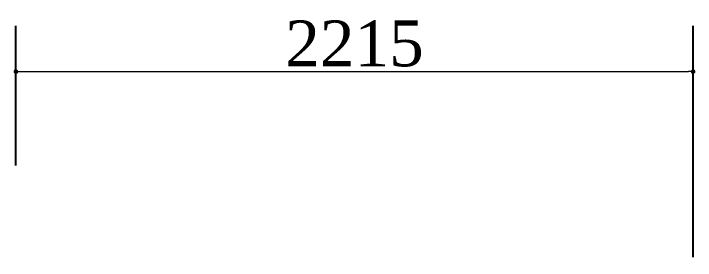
# Model space of a CAD drawing. Header units: millimetres. Extents: x -29779 to 80452, y -13100 to 39577.
# Drawn here: x -7273 to -5043, y 26640 to 27447 of the extents above; entities that cross this region are included whole.
import ezdxf

# ---------------------------------------------------------------- set-up
doc = ezdxf.new("R2010")
doc.units = ezdxf.units.MM
doc.header["$LTSCALE"] = 3
doc.layers.add('Dimision', color=4, linetype='Continuous', lineweight=13)
doc.styles.get("Standard").update_dxf_attribs({"font": 'times.ttf'})
doc.dimstyles.new('ISO-25', dxfattribs={"dimtxt": 15, "dimasz": 15, "dimexe": 20, "dimexo": 10.625, "dimgap": 15, "dimtad": 1, "dimdec": 1, "dimdsep": 46, "dimtxsty": 'Standard', "dimblk": 'DOT', "dimcen": 2.5, "dimclrd": 256, "dimclre": 256, "dimclrt": 256, "dimadec": 0, "dimazin": 0, "dimtfac": 1, "dimtdec": 1, "dimtix": 1, "dimtmove": 0, "dimatfit": 3, "dimldrblk": 'DOT', "dimfxl": 1, "dimlwd": -1, "dimarcsym": 0})

# ---------------------------------------------------------------- blocks, each defined once
blk = doc.blocks.new('_Dot')
at = {"color": 0, "linetype": 'ByBlock', "lineweight": -2}
blk.add_line((-0.5, 0), (-1, 0), dxfattribs=at)
at = {"color": 0, "linetype": 'ByBlock', "const_width": 0.5}
blk.add_lwpolyline([(-0.25, 0, 1), (0.25, 0, 1)], format="xyb", close=True, dxfattribs=at)
blk = doc.blocks.new('*D833')
at = {"layer": 'Defpoints', "color": 0, "ltscale": 3, "transparency": 16777216}
for p in [(-5050.8, 27257.5), (-7265.8, 26939.9), (-5050.8, 26639.9)]:
    blk.add_point(p, dxfattribs=at)
at = {"layer": 'Dimision', "color": 1, "lineweight": -2, "ltscale": 3, "transparency": 16777216}
for p, q in [((-7265.8, 26950.6), (-7265.8, 27407.5)), ((-5050.8, 26650.6), (-5050.8, 27407.5))]:
    blk.add_line(p, q, dxfattribs=at)
at = {"layer": 'Dimision', "ltscale": 3, "transparency": 16777216}
blk.add_line((-7250.8, 27257.5), (-5065.8, 27257.5), dxfattribs=at)
at = {"layer": 'Dimision', "ltscale": 3, "transparency": 16777216, "xscale": 15, "yscale": 15, "zscale": 15, "rotation": 180}
blk.add_blockref('_Dot', (-7265.8, 27257.5), dxfattribs=at)
at = {"layer": 'Dimision', "ltscale": 3, "transparency": 16777216, "xscale": 15, "yscale": 15, "zscale": 15}
blk.add_blockref('_Dot', (-5050.8, 27257.5), dxfattribs=at)
at = {"layer": 'Dimision', "ltscale": 3, "transparency": 16777216, "insert": (-6158.3, 27348.8), "char_height": 150, "attachment_point": 5}
blk.add_mtext('2215', dxfattribs=at)

msp = doc.modelspace()

# ---------------------------------------------------------------- dimensions: what is measured, and where the dimension line sits
at = {"layer": 'Dimision', "ltscale": 3}
dim = msp.add_linear_dim(base=(-5050.83, 27257.48), p1=(-7265.83, 26939.95), p2=(-5050.83, 26639.95), dimstyle='ISO-25', override={"dimtxt": 150, "dimexe": 150, "dimclre": 1}, dxfattribs=at)
dim.commit()
dim.dimension.update_dxf_attribs({"geometry": '*D833', "text_midpoint": (-6158.33, 27348.78)})

doc.saveas('drawing.dxf')
